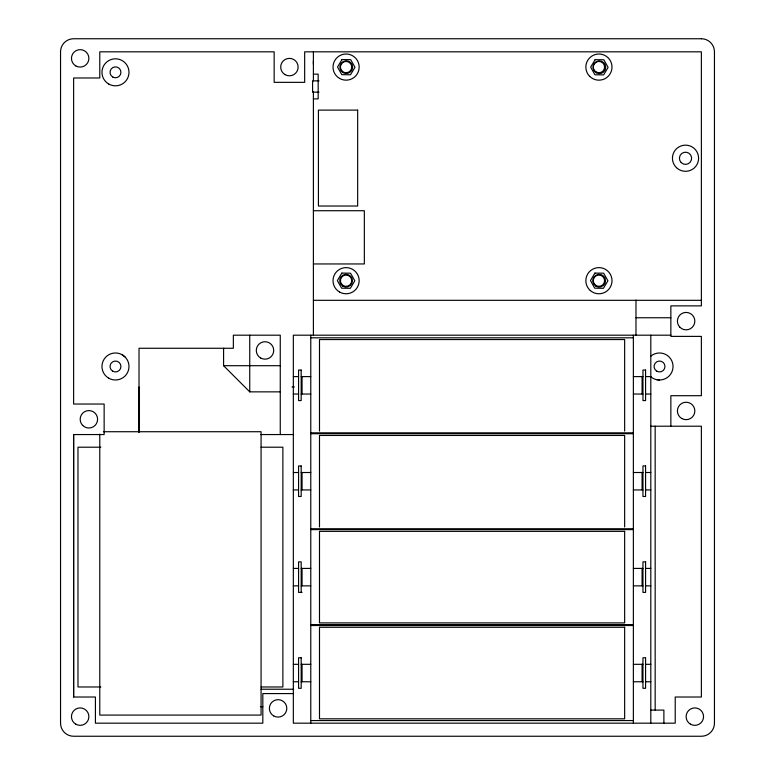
<?xml version="1.0" encoding="UTF-8"?>
<svg xmlns="http://www.w3.org/2000/svg" width="775" height="775" viewBox="0 0 775 775"><rect width="100%" height="100%" fill="white"/><g stroke="black" fill="none" stroke-linecap="round" stroke-linejoin="round"><path stroke-width="1.16" d="M293.338 693.586L262.822 693.586L262.822 723.172L95.422 723.172L95.422 697.016L73.625 697.016L73.625 434.552L104.141 434.552L104.141 404.037L73.625 404.037L73.625 77.984L99.781 77.984L99.781 51.828L274.156 51.828L274.156 82.344L304.672 82.344L304.672 51.828L701.375 51.828L701.375 305.873L670.859 305.873L670.859 336.389L701.375 336.389L701.375 395.696L670.859 395.696L670.859 426.211M139.016 386.977L139.016 432.169L139.016 348.266L233.352 348.266L233.352 335.188L280.259 335.188L280.259 434.552M313.391 60.954L313.391 64.247M313.391 74.148L318.167 74.148L318.167 98.88L313.391 98.88M319.009 80.862L312.587 80.862L312.587 92.148L319.009 92.148M313.391 210.722L364.337 210.722L364.337 263.955L313.391 263.955M313.391 300.312L701.375 300.312M635.984 317.75L670.859 317.75M670.859 335.188L293.338 335.188L293.338 723.172L675.219 723.172L675.219 697.016L701.375 697.016L701.375 426.211L650.806 426.211M310.775 337.803L633.369 337.803M223.588 348.266L223.588 365.703L280.259 365.703M293.338 376.602L298.569 376.602M301.184 376.602L310.775 376.602M633.369 376.602L642.959 376.602M645.575 376.602L650.806 376.602M659.525 380.002L656.028 379.537M292.01 386.977L294.432 386.977M223.588 365.703L249.744 391.859L280.259 391.859M293.338 394.039L298.569 394.039M301.184 394.039L310.775 394.039M633.369 394.039L642.959 394.039M645.575 394.039L650.806 394.039M103.414 431.723L261.078 431.723L261.078 715.083L99.781 715.083L99.781 434.107M310.775 432.838L633.369 432.838M310.775 433.709L633.369 433.709M260.942 434.552L293.338 434.552M100.837 447.214L77.984 447.214L77.984 686.979L100.837 686.979M261.078 447.214L282.875 447.214L282.875 686.979L261.078 686.979M293.338 472.508L298.569 472.508M301.184 472.508L310.775 472.508M633.369 472.508L642.959 472.508M645.575 472.508L650.806 472.508M293.338 489.945L298.569 489.945M301.184 489.945L310.775 489.945M633.369 489.945L642.959 489.945M645.575 489.945L650.806 489.945M310.775 528.744L633.369 528.744M310.775 529.616L633.369 529.616M293.338 568.414L298.569 568.414M301.184 568.414L310.775 568.414M633.369 568.414L642.959 568.414M645.575 568.414L650.806 568.414M293.338 585.852L298.569 585.852M301.184 585.852L310.775 585.852M633.369 585.852L642.959 585.852M645.575 585.852L650.806 585.852M302.056 592.391L298.569 592.391L298.569 561.875L301.184 561.875L301.184 592.391M310.775 624.65L633.369 624.65M310.775 625.522L633.369 625.522M293.338 664.32L298.569 664.32M301.184 664.32L310.775 664.32M633.369 664.32L642.959 664.32M645.575 664.32L650.806 664.32M293.338 681.758L298.569 681.758M301.184 681.758L310.775 681.758M633.369 681.758L642.959 681.758M645.575 681.758L650.806 681.758M261.01 689.227L293.638 689.227M260.41 706.664L262.822 706.664M650.806 710.094L663.884 710.094L663.884 723.172M310.775 720.556L633.369 720.556M122.237 354.785L125.027 356.936M655.166 426.211L655.166 710.094M650.806 335.188L650.806 723.172M642.087 376.602L642.087 394.039M642.087 472.508L642.087 489.945M642.087 568.414L642.087 585.852M642.087 664.32L642.087 681.758M635.984 300.07L635.984 335.188M633.369 335.188L633.369 723.172M624.65 431.094L624.65 339.547L319.494 339.547L319.494 431.094M624.65 527L624.65 435.453L319.494 435.453L319.494 527M313.391 51.828L313.391 80.891M313.391 91.789L313.391 335.188M310.775 335.188L310.775 723.172M302.056 376.602L302.056 394.039M302.056 472.508L302.056 489.945M302.056 568.414L302.056 585.852M302.056 664.32L302.056 681.758M249.744 335.188L249.744 391.859M73.625 434.552L73.625 697.016M650.835 356.142A13.514 13.514 0 0 1 669.358 357.217A13.514 13.514 0 0 1 669.358 375.759A13.514 13.514 0 0 1 650.835 376.834M341.988 59.559L337.532 67.057L341.794 74.662L350.513 74.778L354.969 67.28L350.707 59.675L341.988 59.559M341.823 273.091L337.367 280.579L341.63 288.193L350.348 288.3L354.805 280.812L350.542 273.197L341.823 273.091M595.132 59.675L590.676 67.163L594.938 74.778L603.657 74.884L608.113 67.396L603.851 59.791L595.132 59.675M594.929 273.081L590.472 280.579L594.735 288.184L603.454 288.3L607.91 280.802L603.648 273.197L594.929 273.081M701.375 38.75L73.625 38.75A13.078 13.078 0 0 0 60.547 51.828L60.547 723.172A13.078 13.078 0 0 0 73.625 736.25L701.375 736.25A13.078 13.078 0 0 0 714.453 723.172L714.453 51.828A13.078 13.078 0 0 0 701.375 38.75M357.662 110.118L318.428 110.118L318.428 206.024L357.662 206.024L357.662 110.118M301.184 370.062L298.569 370.062L298.569 400.578L301.184 400.578L301.184 370.062M645.575 370.062L642.959 370.062L642.959 400.578L645.575 400.578L645.575 370.062M301.184 465.969L298.569 465.969L298.569 496.484L301.184 496.484L301.184 465.969M645.575 465.969L642.959 465.969L642.959 496.484L645.575 496.484L645.575 465.969M624.65 531.359L319.494 531.359L319.494 622.906L624.65 622.906L624.65 531.359M645.575 561.875L642.959 561.875L642.959 592.391L645.575 592.391L645.575 561.875M624.65 627.266L319.494 627.266L319.494 718.812L624.65 718.812L624.65 627.266M301.184 657.781L298.569 657.781L298.569 688.297L301.184 688.297L301.184 657.781M645.575 657.781L642.959 657.781L642.959 688.297L645.575 688.297L645.575 657.781M108.723 378.19A13.514 13.514 0 0 0 128.989 366.488A13.514 13.514 0 0 0 108.723 354.785A13.514 13.514 0 0 0 108.723 378.19M108.723 84.02A13.514 13.514 0 0 0 128.989 72.317A13.514 13.514 0 0 0 108.723 60.615A13.514 13.514 0 0 0 108.723 84.02M260.642 357.992A8.719 8.719 0 0 0 273.72 350.445A8.719 8.719 0 0 0 260.642 342.899A8.719 8.719 0 0 0 260.642 357.992M75.805 724.179A8.719 8.719 0 0 0 88.883 716.633A8.719 8.719 0 0 0 75.805 709.086A8.719 8.719 0 0 0 75.805 724.179M273.72 715.926A8.719 8.719 0 0 0 286.798 708.379A8.719 8.719 0 0 0 273.72 700.833A8.719 8.719 0 0 0 273.72 715.926M690.477 724.179A8.719 8.719 0 0 0 703.555 716.633A8.719 8.719 0 0 0 690.477 709.086A8.719 8.719 0 0 0 690.477 724.179M681.758 418.5A8.719 8.719 0 0 0 694.836 410.953A8.719 8.719 0 0 0 681.758 403.407A8.719 8.719 0 0 0 681.758 418.5M679.956 327.292A8.719 8.719 0 0 0 694.536 323.388A8.719 8.719 0 0 0 683.86 312.713A8.719 8.719 0 0 0 679.956 327.292M82.722 425.456A8.719 8.719 0 0 0 97.301 421.552A8.719 8.719 0 0 0 86.626 410.876A8.719 8.719 0 0 0 82.722 425.456M75.805 65.914A8.719 8.719 0 0 0 88.883 58.367A8.719 8.719 0 0 0 75.805 50.821A8.719 8.719 0 0 0 75.805 65.914M285.055 74.633A8.719 8.719 0 0 0 298.133 67.086A8.719 8.719 0 0 0 285.055 59.539A8.719 8.719 0 0 0 285.055 74.633M112.753 77.035A5.444 5.444 0 0 0 120.929 72.317A5.444 5.444 0 0 0 112.753 67.599A5.444 5.444 0 0 0 112.753 77.035M112.753 371.206A5.444 5.444 0 0 0 120.929 366.488A5.444 5.444 0 0 0 112.753 361.77A5.444 5.444 0 0 0 112.753 371.206M656.803 371.206A5.444 5.444 0 0 0 664.969 366.488A5.444 5.444 0 0 0 656.803 361.77A5.444 5.444 0 0 0 656.803 371.206M595.917 286.14A6.355 6.355 0 0 0 605.546 280.792A6.355 6.355 0 0 0 596.101 275.135A6.355 6.355 0 0 0 595.917 286.14M342.821 286.149A6.355 6.355 0 0 0 352.441 280.802A6.355 6.355 0 0 0 342.996 275.135A6.355 6.355 0 0 0 342.821 286.149M596.12 72.734A6.355 6.355 0 0 0 605.75 67.386A6.355 6.355 0 0 0 596.304 61.729A6.355 6.355 0 0 0 596.12 72.734M342.986 72.617A6.355 6.355 0 0 0 352.606 67.27A6.355 6.355 0 0 0 343.16 61.613A6.355 6.355 0 0 0 342.986 72.617M596.091 71.997A5.667 5.667 0 0 0 604.597 67.086A5.667 5.667 0 0 0 596.091 62.174A5.667 5.667 0 0 0 596.091 71.997M342.075 71.097A5.667 5.667 0 0 0 351.559 68.549A5.667 5.667 0 0 0 344.623 61.613A5.667 5.667 0 0 0 342.075 71.097M339.547 78.411A13.078 13.078 0 0 0 359.164 67.086A13.078 13.078 0 0 0 339.547 55.761A13.078 13.078 0 0 0 339.547 78.411M343.257 285.607A5.667 5.667 0 0 0 351.753 280.695A5.667 5.667 0 0 0 343.257 275.784A5.667 5.667 0 0 0 343.257 285.607M339.547 292.02A13.078 13.078 0 0 0 359.164 280.695A13.078 13.078 0 0 0 339.547 269.371A13.078 13.078 0 0 0 339.547 292.02M595.878 285.471A5.667 5.667 0 0 0 604.587 280.957A5.667 5.667 0 0 0 596.324 275.668A5.667 5.667 0 0 0 595.878 285.471M590.337 290.557A13.078 13.078 0 0 0 611.766 283.214A13.078 13.078 0 0 0 594.687 268.324A13.078 13.078 0 0 0 590.337 290.557M681.206 162.605A6.103 6.103 0 0 0 691.416 159.873A6.103 6.103 0 0 0 683.938 152.394A6.103 6.103 0 0 0 681.206 162.605M677.321 168.417A13.078 13.078 0 0 0 698.449 160.241A13.078 13.078 0 0 0 680.799 146.029A13.078 13.078 0 0 0 677.321 168.417M589.678 76.337A13.078 13.078 0 0 0 611.562 70.467A13.078 13.078 0 0 0 595.549 54.453A13.078 13.078 0 0 0 589.678 76.337"/></g></svg>
